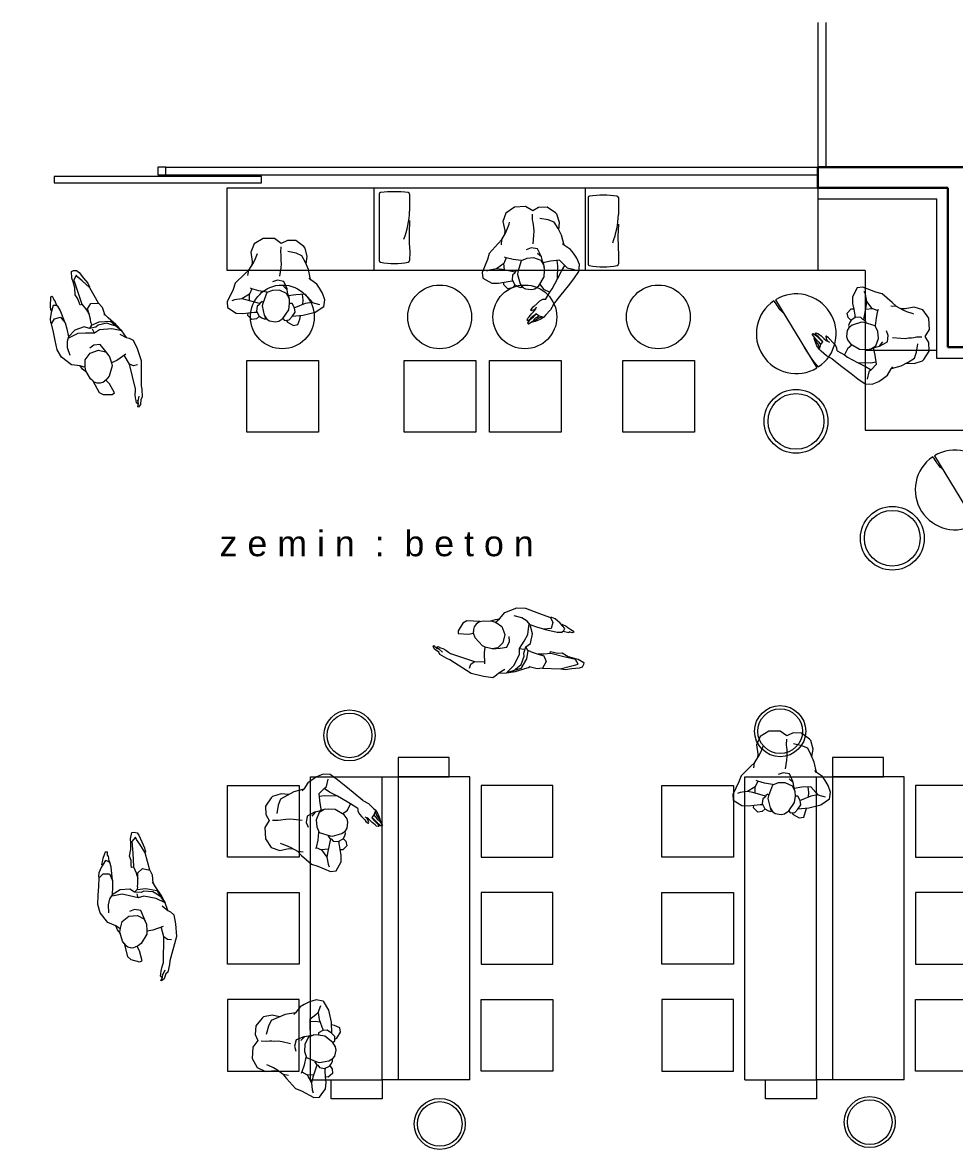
# Model space of a CAD drawing. Header units: millimetres. Extents: x 5429406 to 5440208, y -620941 to -619789.
# Drawn here: x 5438528 to 5439112, y -620496 to -619790 of the extents above; entities that cross this region are included whole.
import ezdxf

# ---------------------------------------------------------------- set-up
doc = ezdxf.new("R2010")
doc.units = ezdxf.units.MM
doc.header["$LTSCALE"] = 0.05
for name, color, linetype, lineweight in [('A-ALÇIPAN', 30, 'Continuous', 30), ('f_nitelikli cam', 4, 'Continuous', 9), ('TEFRIS', 251, 'Continuous', 9), ('tefriş', 45, 'Continuous', 18)]:
    doc.layers.add(name, color=color, linetype=linetype, lineweight=lineweight)
doc.layers.add('DUVAR', color=255, linetype='Continuous')
doc.styles.get("Standard").update_dxf_attribs({"font": 'arial.ttf'})

# ---------------------------------------------------------------- blocks, each defined once
blk = doc.blocks.new('*U31')
blk.add_lwpolyline([(149.66, -7.69), (19.66, -7.69), (19.66, -3.69), (149.66, -3.69)], close=True)
for points in [[(-50.34, -13.69), (-45.34, -13.69), (-45.34, -8.69), (-50.34, -8.69)], [(89.66, -13.69), (84.66, -13.69), (84.66, -8.69), (89.66, -8.69)]]:
    blk.add_lwpolyline(points)
blk = doc.blocks.new('ADSAFDF')
for p, q in [((21250.72, -21271.44), (21244.84, -21273.65)), ((21247.31, -21273.41), (21256.11, -21270.2)), ((21251.87, -21271.84), (21249.58, -21273.94)), ((21256.11, -21270.2), (21250.72, -21271.44)), ((21256.11, -21270.2), (21251.87, -21271.84)), ((21256.11, -21270.2), (21251.9, -21275.08)), ((21261.17, -21269.76), (21256.11, -21270.2)), ((21256.11, -21270.2), (21256.11, -21270.2)), ((21257.32, -21272.41), (21261.02, -21269.79)), ((21261.02, -21269.79), (21262.34, -21268.38)), ((21262.34, -21268.38), (21264.66, -21266.77)), ((21264.66, -21266.77), (21270.38, -21267.22)), ((21270.38, -21267.22), (21278.27, -21268.63)), ((21278.27, -21268.63), (21292.07, -21276.4)), ((21279.43, -21271.97), (21278.76, -21274.43)), ((21208.12, -21279.52), (21208.21, -21278.1)), ((21208.21, -21278.1), (21209.1, -21276.46)), ((21209.1, -21276.46), (21210.96, -21275.72)), ((21210.96, -21275.72), (21215.46, -21274.95)), ((21213.19, -21277.78), (21211.6, -21278.1)), ((21211.6, -21278.1), (21213.58, -21281.03)), ((21216.44, -21276.64), (21213.19, -21277.78)), ((21215.46, -21274.95), (21219.5, -21274.25)), ((21222.66, -21274.59), (21216.44, -21276.64)), ((21219.5, -21274.25), (21222.21, -21274.4)), ((21233.74, -21274.44), (21222.66, -21274.59)), ((21231.71, -21278.77), (21233.74, -21274.44)), ((21233.5, -21282.16), (21231.71, -21278.77)), ((21233.74, -21274.44), (21237.08, -21273.82)), ((21233.74, -21274.44), (21233.74, -21274.44)), ((21237.08, -21273.82), (21242.15, -21274.74)), ((21242.55, -21274.44), (21241.72, -21275.08)), ((21244.84, -21273.65), (21242.55, -21274.44)), ((21244.26, -21279.78), (21247.31, -21273.41)), ((21247.36, -21276), (21245.7, -21281.37)), ((21249.58, -21273.94), (21247.36, -21276)), ((21251.9, -21275.08), (21248.72, -21282.18)), ((21270.07, -21275.17), (21270.71, -21281.97)), ((21276.56, -21276.22), (21270.08, -21276.47)), ((21278.76, -21274.43), (21276.56, -21276.22)), ((21291.99, -21280.36), (21276.56, -21276.22)), ((21292.07, -21276.4), (21294.15, -21277.14)), ((21294.15, -21277.14), (21298.59, -21279.39)), ((21211.87, -21281.41), (21208.12, -21279.52)), ((21214.4, -21281.81), (21211.87, -21281.41)), ((21213.58, -21281.03), (21220.83, -21282.23)), ((21218.22, -21282.74), (21214.4, -21281.81)), ((21222.1, -21284.65), (21218.22, -21282.74)), ((21220.83, -21282.23), (21229.2, -21283.88)), ((21225.05, -21284.42), (21222.1, -21284.65)), ((21227.42, -21284.84), (21225.05, -21284.42)), ((21229.35, -21285.13), (21227.42, -21284.84)), ((21229.2, -21283.88), (21233.41, -21283.22)), ((21229.46, -21283.94), (21229.35, -21285.13)), ((21233.41, -21283.22), (21236.95, -21283.08)), ((21236.95, -21283.08), (21233.5, -21282.16)), ((21240.16, -21283.84), (21236.95, -21283.08)), ((21241.95, -21284.56), (21240.16, -21283.84)), ((21241.95, -21284.56), (21243.7, -21285.09)), ((21243.7, -21285.09), (21244.26, -21279.78)), ((21243.7, -21285.09), (21244.9, -21287.18)), ((21246.08, -21283.28), (21244.9, -21287.18)), ((21245.7, -21281.37), (21246.08, -21283.28)), ((21248.87, -21285.9), (21246.16, -21285.76)), ((21248.87, -21285.9), (21246.26, -21290.71)), ((21248.72, -21282.18), (21248.87, -21285.9)), ((21261.09, -21285.56), (21256.91, -21286.27)), ((21259.55, -21288.99), (21262.45, -21285.61)), ((21265.93, -21284.81), (21261.09, -21285.56)), ((21262.45, -21285.61), (21265.93, -21284.81)), ((21265.93, -21284.81), (21270.4, -21285.65)), ((21270.71, -21281.97), (21270.4, -21285.65)), ((21270.4, -21285.65), (21272.22, -21286.27)), ((21270.4, -21285.65), (21272.22, -21286.27)), ((21293.14, -21281.16), (21291.99, -21280.36)), ((21294.94, -21282.28), (21293.14, -21281.16)), ((21296.85, -21283.22), (21294.94, -21282.28)), ((21298.45, -21283.71), (21296.85, -21283.22)), ((21296.96, -21280.9), (21299.5, -21282.98)), ((21299.97, -21284.33), (21298.45, -21283.71)), ((21298.59, -21279.39), (21299.34, -21280.85)), ((21300.95, -21283.37), (21298.95, -21282.68)), ((21299.34, -21280.85), (21302.01, -21282.61)), ((21299.5, -21282.98), (21300.89, -21283.78)), ((21300.89, -21283.78), (21299.97, -21284.33)), ((21302.61, -21284.81), (21300.95, -21283.37)), ((21302.01, -21282.61), (21302.97, -21284.45)), ((21302.97, -21284.45), (21302.61, -21284.81)), ((21242.29, -21289.55), (21241.25, -21295.64)), ((21244.9, -21287.18), (21242.29, -21289.55)), ((21246.26, -21290.71), (21244.1, -21295.01)), ((21256.91, -21286.27), (21255.34, -21289.95)), ((21255.34, -21289.95), (21255.73, -21293.12)), ((21258.55, -21294.26), (21259.55, -21288.99)), ((21272.22, -21286.27), (21276.95, -21291.08)), ((21276.95, -21291.08), (21278.18, -21294)), ((21281.34, -21293.15), (21278.18, -21294)), ((21287.82, -21293.14), (21281.34, -21293.15)), ((21287.83, -21294.99), (21287.82, -21293.14)), ((21215.72, -21297.85), (21216.39, -21297.67)), ((21215.75, -21298.62), (21215.72, -21297.85)), ((21217.38, -21299.56), (21215.75, -21298.62)), ((21216.39, -21297.67), (21218.32, -21298.05)), ((21219.31, -21300.9), (21217.38, -21299.56)), ((21218.32, -21298.05), (21218.67, -21297.58)), ((21218.67, -21297.58), (21222.07, -21298.04)), ((21221.87, -21298.76), (21221.17, -21299.97)), ((21221.17, -21299.97), (21224.32, -21303.28)), ((21223, -21297.63), (21221.87, -21298.76)), ((21222.07, -21298.04), (21223, -21297.63)), ((21225.83, -21297.52), (21223, -21297.63)), ((21234.38, -21298.82), (21225.83, -21297.52)), ((21228.88, -21303.36), (21229.7, -21299.63)), ((21229.7, -21299.63), (21234.38, -21298.82)), ((21234.38, -21298.82), (21238.13, -21299.78)), ((21238.13, -21299.78), (21242.97, -21301.15)), ((21241.25, -21295.64), (21242.97, -21301.15)), ((21243.88, -21300.23), (21243.72, -21301.49)), ((21244.1, -21295.01), (21243.88, -21300.23)), ((21260.69, -21299.16), (21258.55, -21294.26)), ((21264.5, -21301.33), (21260.69, -21299.16)), ((21275.37, -21301.08), (21276.91, -21299.74)), ((21276.91, -21299.74), (21278.04, -21297.86)), ((21278.04, -21297.86), (21278.31, -21296.23)), ((21278.18, -21294), (21278.24, -21295.02)), ((21278.31, -21296.23), (21278.24, -21295.02)), ((21282.85, -21301.42), (21285.2, -21299.84)), ((21285.2, -21299.84), (21287.83, -21294.99)), ((21220.41, -21301.51), (21219.31, -21300.9)), ((21223.27, -21302.77), (21220.41, -21301.51)), ((21224.32, -21303.28), (21227.59, -21305.81)), ((21227.59, -21305.81), (21229.65, -21306.6)), ((21230.68, -21306.54), (21228.88, -21303.36)), ((21229.65, -21306.6), (21230.68, -21306.54)), ((21235.92, -21307.95), (21230.68, -21306.54)), ((21242.97, -21301.15), (21245.13, -21303.35)), ((21245.13, -21303.35), (21248.45, -21305.16)), ((21248.45, -21305.16), (21253.36, -21306.14)), ((21262.43, -21303.81), (21259.24, -21308.03)), ((21264.97, -21301.5), (21262.43, -21303.81)), ((21265.04, -21303.37), (21262.43, -21303.81)), ((21266.98, -21302.22), (21264.5, -21301.33)), ((21267.82, -21302.2), (21265.04, -21303.37)), ((21272.66, -21302.09), (21266.98, -21302.22)), ((21274.45, -21301.41), (21272.66, -21302.09)), ((21274.45, -21301.41), (21282.85, -21301.42)), ((21274.47, -21301.42), (21275.37, -21301.08)), ((21240.99, -21309.68), (21235.92, -21307.95)), ((21246.55, -21311.44), (21240.99, -21309.68)), ((21252.06, -21311.3), (21246.55, -21311.44)), ((21259.24, -21308.03), (21252.06, -21311.3))]:
    blk.add_line(p, q)
blk = doc.blocks.new('insanplanoturan2')
for p, q in [((-4.35, 28), (-8.09, 30.21)), ((-1.54, 25.72), (-5.35, 20.45)), ((-3.59, 26.87), (-4.35, 28)), ((1.11, 27.39), (-1.54, 25.72)), ((3.27, 27.84), (1.11, 27.39)), ((7, 27.12), (3.27, 27.84)), ((8.63, 26), (7, 27.12)), ((10.14, 23.59), (8.63, 26)), ((10.17, 25.88), (9.26, 25.73)), ((9.26, 25.73), (9.56, 24.52)), ((11.39, 17.65), (10.14, 23.59)), ((11.6, 25.19), (10.17, 25.88)), ((13.37, 24.07), (11.6, 25.19)), ((13.24, 24.16), (15.05, 25.76)), ((14.98, 20.87), (13.37, 24.07)), ((16.27, 21.48), (14.74, 21.5)), ((15.05, 25.76), (17.91, 26.13)), ((20.07, 21.81), (16.27, 21.48)), ((17.91, 26.13), (20.4, 23.48)), ((23.66, 22.17), (20.07, 21.81)), ((20.4, 23.48), (20.2, 21.81)), ((27.76, 21.89), (23.66, 22.17)), ((33.11, 18.44), (27.76, 21.89)), ((-27.28, 18.74), (-27.93, 14.41)), ((-27.93, 14.41), (-26.55, 10.2)), ((-27.28, 18.74), (-27.28, 18.74)), ((-19.98, 15.91), (-24.48, 17.29)), ((-18.79, 14.34), (-19.98, 15.91)), ((-15.71, 10.73), (-18.79, 14.34)), ((-14.03, 17.26), (-14.37, 14.2)), ((-14.37, 14.2), (-14.05, 10.87)), ((-5.35, 20.45), (-5.85, 16.43)), ((-5.85, 16.43), (-5.83, 13.53)), ((-5.85, 14.49), (-5.54, 12.71)), ((8.41, 9.37), (10.99, 16.09)), ((11.39, 14.95), (10.64, 15.16)), ((10.99, 16.09), (11.39, 17.65)), ((11.39, 14.95), (12.59, 15.84)), ((12.59, 15.84), (12.97, 16.66)), ((12.94, 16.13), (20.72, 13.88)), ((12.97, 16.66), (14.48, 17.79)), ((14.48, 17.79), (14.98, 20.87)), ((14.98, 20.87), (14.98, 20.87)), ((19.31, 14.28), (19.29, 10.2)), ((28.65, 13.7), (30.45, 14.23)), ((29.4, 7.03), (33.27, 14.87)), ((33.27, 14.87), (33.11, 18.44)), ((-26.55, 10.2), (-24.71, 6.99)), ((-15.71, 10.73), (-9.91, 10.95)), ((-9.91, 10.95), (-5.08, 11.6)), ((-5.83, 13.53), (-4.08, 10.14)), ((-5.54, 12.71), (-4.92, 10.26)), ((-4.92, 10.26), (-4.51, 7.82)), ((-4.51, 7.82), (-2.1, 5.49)), ((-4.51, 7.82), (-4.46, 7.27)), ((-4.46, 7.27), (-2.36, 2.53)), ((-4.08, 10.14), (0.35, 8.04)), ((0.35, 8.04), (4.73, 8.08)), ((4.73, 8.08), (8.41, 9.37)), ((8.28, 9.05), (13.28, 8.1)), ((13.28, 8.1), (17.61, 6.77)), ((17.61, 6.77), (19.29, 10.2)), ((19.29, 10.2), (24.16, 13.11)), ((20.72, 13.88), (24.16, 13.11)), ((24.16, 13.11), (28.65, 13.7)), ((-24.71, 6.99), (-23.11, 4.46)), ((-23.11, 4.46), (-19.37, 1.75)), ((-19.37, 1.75), (-18.3, 0.57)), ((-19.26, 1.62), (-18.03, -4.75)), ((-2.36, 2.53), (1.56, 1.75)), ((1.56, 1.75), (4.62, 2.65)), ((17.61, 6.77), (18.58, 6.35)), ((22.01, -2.61), (28.03, 3.22)), ((28.03, 3.22), (29.4, 7.03)), ((-18.03, -4.75), (-16.17, -9.13)), ((-0.81, -6.09), (-1.17, -8.58)), ((0.13, -0.8), (-0.81, -6.09)), ((19.46, -4.88), (16.82, -8.79)), ((20, -1.56), (19.46, -4.88)), ((19.46, -4.88), (22.01, -2.61)), ((-16.62, -8.22), (-17.35, -12.82)), ((-17.35, -12.82), (-16.11, -18.21)), ((-16.17, -9.13), (-14.03, -13.42)), ((-14.03, -13.42), (-10.4, -15.06)), ((-1.17, -8.58), (-1.05, -10.85)), ((-1.05, -10.85), (-1.05, -12.66)), ((-1.05, -12.66), (-1.01, -14.11)), ((-1.01, -14.11), (-0.73, -15.8)), ((15.63, -11.06), (14.16, -14.24)), ((16.82, -8.79), (15.63, -11.06)), ((17.24, -10.34), (17.46, -7.85)), ((17.93, -16.07), (17.24, -10.34)), ((-16.11, -18.21), (-15.32, -19.11)), ((-15.32, -19.11), (-10.35, -22.99)), ((-10.4, -15.06), (-5.21, -16.27)), ((-0.73, -15.8), (-0.99, -19.23)), ((14.16, -14.24), (13.76, -15.31)), ((15.74, -21.26), (17.93, -16.07)), ((-10.35, -22.99), (-5, -23.15)), ((-5, -23.15), (-1.15, -21.36)), ((-1.15, -21.36), (3.07, -24.4)), ((3.07, -24.4), (10.13, -24.5)), ((10.13, -24.5), (15.74, -21.26))]:
    blk.add_line(p, q)
for points in [[(-8.09, 30.21), (-10.88, 29.66), (-12.15, 26.27), (-12.64, 24.24)], [(-27.28, 18.74), (-21.76, 22.31), (-14.13, 24.15), (-7.35, 24.57)], [(-1.54, 25.72), (-2.54, 26.97), (-5.37, 26.69), (-7.35, 24.57), (-9.19, 21.89), (-8.9, 19.21), (-7.35, 16.52), (-5.85, 16.43)], [(-19.98, 15.91), (-15.55, 16.66), (-9.47, 19.07), (-8.9, 19.21)]]:
    blk.add_lwpolyline(points)
blk = doc.blocks.new('xccxc')
at = {"rotation": 180}
blk.add_blockref('insanplanoturan2', (220488.91, -31825.14), dxfattribs=at)
blk = doc.blocks.new('dada')
for p, q in [((219973.43, -31806.86), (219967.82, -31810.1)), ((219980.49, -31806.97), (219973.43, -31806.86)), ((219984.71, -31810.01), (219980.49, -31806.97)), ((219988.56, -31808.22), (219984.71, -31810.01)), ((219993.91, -31808.37), (219988.56, -31808.22)), ((219998.88, -31812.26), (219993.91, -31808.37)), ((219967.82, -31810.1), (219965.63, -31815.29)), ((219965.63, -31815.29), (219966.32, -31821.02)), ((219969.4, -31817.13), (219969.8, -31816.05)), ((219984.28, -31815.56), (219984.55, -31812.14)), ((219984.57, -31817.26), (219984.28, -31815.56)), ((219993.96, -31816.3), (219988.77, -31815.1)), ((219999.67, -31813.16), (219998.88, -31812.26)), ((220000.91, -31818.54), (219999.67, -31813.16)), ((219964.1, -31826.49), (219966.74, -31822.57)), ((219966.32, -31821.02), (219966.1, -31823.52)), ((219966.74, -31822.57), (219967.93, -31820.3)), ((219967.93, -31820.3), (219969.4, -31817.13)), ((219984.36, -31825.28), (219984.72, -31822.78)), ((219984.6, -31818.7), (219984.57, -31817.26)), ((219984.6, -31820.52), (219984.6, -31818.7)), ((219984.72, -31822.78), (219984.6, -31820.52)), ((219997.59, -31817.95), (219993.96, -31816.3)), ((219999.73, -31822.23), (219997.59, -31817.95)), ((220001.59, -31826.62), (219999.73, -31822.23)), ((220000.18, -31823.15), (220000.91, -31818.54)), ((219961.55, -31828.75), (219955.53, -31834.58)), ((219964.1, -31826.49), (219961.55, -31828.75)), ((219963.56, -31829.8), (219964.1, -31826.49)), ((219983.43, -31830.57), (219984.36, -31825.28)), ((220002.81, -31832.98), (220001.59, -31826.62)), ((219955.53, -31834.58), (219954.16, -31838.39)), ((219981.99, -31833.12), (219978.94, -31834.02)), ((219985.92, -31833.89), (219981.99, -31833.12)), ((219988.07, -31839.19), (219985.66, -31836.85)), ((219988.02, -31838.63), (219985.92, -31833.89)), ((220002.93, -31833.11), (220001.86, -31831.93)), ((220006.66, -31835.82), (220002.93, -31833.11)), ((220008.27, -31838.35), (220006.66, -31835.82)), ((219954.16, -31838.39), (219950.29, -31846.24)), ((219959.4, -31844.48), (219954.91, -31845.07)), ((219964.26, -31841.56), (219959.4, -31844.48)), ((219962.84, -31845.25), (219959.4, -31844.48)), ((219964.25, -31845.64), (219964.26, -31841.56)), ((219965.95, -31838.14), (219964.26, -31841.56)), ((219965.95, -31838.14), (219964.98, -31837.71)), ((219970.28, -31839.47), (219965.95, -31838.14)), ((219975.28, -31840.42), (219970.28, -31839.47)), ((219975.15, -31840.74), (219972.56, -31847.46)), ((219978.82, -31839.44), (219975.15, -31840.74)), ((219983.21, -31839.4), (219978.82, -31839.44)), ((219987.64, -31841.51), (219983.21, -31839.4)), ((219989.39, -31844.89), (219987.64, -31841.51)), ((219988.07, -31839.19), (219988.02, -31838.63)), ((219988.47, -31841.63), (219988.07, -31839.19)), ((219989.1, -31844.08), (219988.47, -31841.63)), ((219993.46, -31842.32), (219988.64, -31842.96)), ((219989.4, -31845.86), (219989.1, -31844.08)), ((219999.27, -31842.1), (219993.46, -31842.32)), ((219997.93, -31845.57), (219997.61, -31842.23)), ((219999.27, -31842.1), (220002.34, -31845.71)), ((220010.11, -31841.56), (220008.27, -31838.35)), ((220011.49, -31845.77), (220010.11, -31841.56)), ((219950.29, -31846.24), (219950.45, -31849.81)), ((219950.45, -31849.81), (219955.8, -31853.26)), ((219954.91, -31845.07), (219953.11, -31845.59)), ((219970.62, -31847.5), (219962.84, -31845.25)), ((219969.08, -31849.16), (219968.58, -31852.23)), ((219970.59, -31848.03), (219969.08, -31849.16)), ((219970.97, -31847.21), (219970.59, -31848.03)), ((219972.17, -31846.32), (219970.97, -31847.21)), ((219972.17, -31846.32), (219972.92, -31846.53)), ((219972.56, -31847.46), (219972.17, -31849.01)), ((219972.17, -31849.01), (219973.41, -31854.95)), ((219988.91, -31851.81), (219989.4, -31847.79)), ((219989.4, -31847.79), (219989.39, -31844.89)), ((219997.01, -31853.72), (219997.93, -31845.57)), ((219997.01, -31853.72), (219999.97, -31848.98)), ((219999.97, -31848.98), (220002.34, -31845.71)), ((220002.34, -31845.71), (220003.54, -31847.27)), ((220003.54, -31847.27), (220008.04, -31848.65)), ((220007.38, -31854.47), (220010.84, -31850.1)), ((220010.84, -31850.1), (220011.49, -31845.77)), ((220010.84, -31850.1), (220010.84, -31850.1)), ((219955.8, -31853.26), (219959.9, -31853.53)), ((219959.9, -31853.53), (219963.48, -31853.17)), ((219963.15, -31854.85), (219963.36, -31853.18)), ((219965.64, -31857.49), (219963.15, -31854.85)), ((219963.48, -31853.17), (219967.29, -31852.84)), ((219968.51, -31857.12), (219965.64, -31857.49)), ((219967.29, -31852.84), (219968.82, -31852.87)), ((219970.32, -31855.52), (219968.51, -31857.12)), ((219968.58, -31852.23), (219970.19, -31855.43)), ((219968.58, -31852.23), (219968.58, -31852.23)), ((219970.19, -31855.43), (219971.96, -31856.56)), ((219971.96, -31856.56), (219973.39, -31857.25)), ((219973.39, -31857.25), (219974.3, -31857.1)), ((219973.41, -31854.95), (219974.93, -31857.36)), ((219974.3, -31857.1), (219974, -31855.88)), ((219974.93, -31857.36), (219976.56, -31858.48)), ((219976.56, -31858.48), (219980.28, -31859.2)), ((219982.44, -31858.76), (219985.09, -31857.09)), ((219985.09, -31857.09), (219988.91, -31851.81)), ((219985.8, -31856.21), (219987.9, -31859.37)), ((219993.17, -31859.66), (219997.01, -31853.72)), ((219998.72, -31863.72), (220003.67, -31858.47)), ((220003.67, -31858.47), (220007.38, -31854.47)), ((219980.28, -31859.2), (219982.44, -31858.76)), ((219987.9, -31859.37), (219991.64, -31861.58)), ((219988.57, -31865.91), (219991.64, -31861.58)), ((219991.64, -31861.58), (219993.17, -31859.66)), ((219993.34, -31869.51), (219998.72, -31863.72)), ((219980.08, -31870.45), (219978.82, -31871.79)), ((219978.82, -31871.79), (219978.86, -31872.05)), ((219978.86, -31872.05), (219979.15, -31872.17)), ((219979.15, -31872.17), (219981.22, -31871.84)), ((219981.05, -31869.82), (219980.08, -31870.45)), ((219980.27, -31873.42), (219981.5, -31872.16)), ((219983.16, -31868.07), (219981.05, -31869.82)), ((219981.22, -31871.84), (219982.18, -31871.28)), ((219981.5, -31872.16), (219982.18, -31871.28)), ((219982.18, -31871.28), (219982.73, -31870.18)), ((219984.86, -31866.77), (219983.16, -31868.07)), ((219986.8, -31865.87), (219984.86, -31866.77)), ((219988.57, -31865.91), (219986.8, -31865.87)), ((219991.22, -31872.75), (219987.88, -31875.86)), ((219993.34, -31869.51), (219991.22, -31872.75)), ((219976.27, -31878.1), (219976.66, -31876.87)), ((219976.41, -31878.38), (219976.27, -31878.1)), ((219976.79, -31878.46), (219976.41, -31878.38)), ((219976.48, -31879.78), (219978.12, -31877.92)), ((219976.62, -31880.37), (219976.48, -31879.78)), ((219976.66, -31876.87), (219977.52, -31876.06)), ((219977.86, -31877.77), (219976.79, -31878.46)), ((219979.16, -31879.29), (219976.88, -31880.62)), ((219977.52, -31876.06), (219978.45, -31875.03)), ((219978.67, -31877.01), (219977.86, -31877.77)), ((219978.12, -31877.92), (219979.05, -31877.16)), ((219978.45, -31875.03), (219979.15, -31874.38)), ((219980.13, -31875.83), (219978.67, -31877.01)), ((219979.05, -31877.16), (219980.26, -31876.22)), ((219979.15, -31874.38), (219980.27, -31873.42)), ((219981.04, -31877.69), (219979.16, -31879.29)), ((219981.25, -31878.56), (219979.16, -31879.29)), ((219979.44, -31879.52), (219979.16, -31879.29)), ((219981.03, -31879.23), (219979.44, -31879.52)), ((219982.07, -31874.36), (219980.13, -31875.83)), ((219980.26, -31876.22), (219981.28, -31875.32)), ((219984.29, -31878.28), (219981.03, -31879.23)), ((219982.21, -31876.84), (219981.04, -31877.69)), ((219983.47, -31877.43), (219981.25, -31878.56)), ((219981.28, -31875.32), (219982.23, -31874.56)), ((219982.23, -31874.56), (219982.07, -31874.36)), ((219982.21, -31876.84), (219983.86, -31875.88)), ((219982.23, -31874.56), (219983.86, -31875.88)), ((219985.17, -31876.82), (219983.47, -31877.43)), ((219983.86, -31875.88), (219986.68, -31877.05)), ((219986.68, -31877.05), (219984.29, -31878.28)), ((219985.98, -31876.82), (219985.17, -31876.82)), ((219987.88, -31875.86), (219986.68, -31877.05)), ((219976.88, -31880.62), (219976.62, -31880.37))]:
    blk.add_line(p, q)
blk = doc.blocks.new('asdffadsf')
at = {"layer": 'tefriş'}
blk.add_line((5433363.58, -614780.78), (5433389.49, -614823.54), dxfattribs=at)
for start, end in [(124.12015, 301.2122), (303.62102, 121.2122)]:
    blk.add_arc((5433376.54, -614802.16), 25, start, end, dxfattribs=at)
blk.add_open_spline([(5433368.81, -614789.41), (5433367.75, -614788.4), (5433365.61, -614786.34), (5433364, -614783.32), (5433362.79, -614781.8), (5433362.51, -614781.47)], degree=3, knots=[0, 0, 0, 0, 4.350659, 8.849507, 10.159994, 10.159994, 10.159994, 10.159994], dxfattribs=at)
blk.add_spline([(5433390.38, -614822.98), (5433388.05, -614820.1), (5433381.72, -614810.72)], degree=3, dxfattribs=at)

msp = doc.modelspace()

# ---------------------------------------------------------------- linework, layer by layer
at = {"layer": 'A-ALÇIPAN', "transparency": 33554541}
for p, q in [((5439922.99, -619880.16, -245.25), (5439026.49, -619880.16, -245.25)), ((5439026.49, -619880.16, -245.25), (5439026.49, -619893.16, -245.25)), ((5439026.49, -619893.16, -245.25), (5439107.99, -619893.16, -245.25)), ((5439107.99, -619893.16, -245.25), (5439107.99, -619993.16, -245.25)), ((5439107.99, -619993.16, -245.25), (5439237.99, -619993.16, -245.25))]:
    msp.add_line(p, q, dxfattribs=at)
at = {"layer": 'f_nitelikli cam', "transparency": 33554541}
for p, q in [((5438617.6, -619880.16, -245.25), (5439026.49, -619880.16, -245.25)), ((5438617.6, -619885.16, -245.25), (5439026.49, -619885.16, -245.25))]:
    msp.add_line(p, q, dxfattribs=at)
at = {"layer": 'f_nitelikli cam', "transparency": 33554541, "elevation": -245.25}
for points in [[(5439026.49, -619789.56), (5439026.49, -619880.16)], [(5439031.49, -619789.56), (5439031.49, -619880.16)], [(5438617.6, -619885.16), (5438617.6, -619880.16)]]:
    msp.add_lwpolyline(points, dxfattribs=at)
at = {"layer": 'TEFRIS', "linetype": 'ByBlock', "transparency": 33554541}
for centre in [(5438690.64, -619974.17), (5438789.29, -619974.17), (5438842.73, -619974.17), (5438926.37, -619974.17)]:
    msp.add_circle(centre, 20, dxfattribs=at)
at = {"layer": 'tefriş', "linetype": 'ByBlock', "transparency": 33554541}
for p, q in [((5438655.99, -619945.16, -245.25), (5438655.99, -619893.16, -245.25)), ((5438655.99, -619893.16, -245.25), (5439026.49, -619893.16, -245.25)), ((5438748.2, -619945.16, -245.25), (5438748.2, -619893.16, -245.25)), ((5438880.57, -619893.16, -245.25), (5438880.57, -619945.16, -245.25)), ((5438751.45, -619896.95), (5438751.45, -619938.83)), ((5438770.42, -619897.17), (5438770.42, -619907.82)), ((5438882.38, -619899.14), (5438882.38, -619941.02)), ((5438901.36, -619899.36), (5438901.36, -619910.01)), ((5439026.49, -619900.16, -245.25), (5439100.99, -619900.16, -245.25)), ((5439026.49, -619900.16, -245.25), (5439026.49, -619945.16, -245.25)), ((5439100.99, -620000.16, -245.25), (5439100.99, -619900.16, -245.25)), ((5438770.45, -619913.73), (5438770.14, -619921.5)), ((5438770.14, -619921.5), (5438770.27, -619927.93)), ((5438901.38, -619915.92), (5438901.07, -619923.69)), ((5438770.27, -619927.93), (5438770.51, -619933.35)), ((5438901.07, -619923.69), (5438901.21, -619930.13)), ((5438770.51, -619933.35), (5438770.45, -619938.79)), ((5438901.21, -619930.13), (5438901.45, -619935.54)), ((5438901.45, -619935.54), (5438901.38, -619940.98)), ((5439055.99, -619945.16, -245.25), (5438655.99, -619945.16, -245.25)), ((5439055.99, -619945.16, -245.25), (5439055.99, -620045.16, -245.25)), ((5439100.99, -619995.16, -245.25), (5439055.99, -619995.16, -245.25)), ((5439244.99, -620000.16, -245.25), (5439100.99, -620000.16, -245.25)), ((5439055.99, -620045.16, -245.25), (5439289.99, -620045.16, -245.25))]:
    msp.add_line(p, q, dxfattribs=at)
at = {"layer": 'tefriş', "color": 87, "transparency": 33554541}
msp.add_line((5439026.49, -619893.16, -245.25), (5439026.49, -619900.16, -245.25), dxfattribs=at)
at = {"layer": 'tefriş', "transparency": 33554541}
for p, q in [((5438795.27, -620262.56, -245.25), (5438795.27, -620250.56, -245.25)), ((5439067.55, -620262.56, -245.25), (5439067.55, -620250.56, -245.25)), ((5438708.27, -620262.56, -245.25), (5438753.27, -620262.56, -245.25)), ((5438708.27, -620262.56, -245.25), (5438753.27, -620262.56, -245.25)), ((5438708.27, -620262.56, -245.25), (5438753.27, -620262.56, -245.25)), ((5438708.27, -620452.56, -245.25), (5438708.27, -620262.56, -245.25)), ((5438708.27, -620262.56, -245.25), (5438753.27, -620262.56, -245.25)), ((5438708.27, -620449.56, -245.25), (5438708.27, -620263.56, -245.25)), ((5438753.27, -620452.56, -245.25), (5438753.27, -620262.56, -245.25)), ((5438753.27, -620452.56, -245.25), (5438753.27, -620262.56, -245.25)), ((5438808.27, -620262.56, -245.25), (5438763.27, -620262.56, -245.25)), ((5438808.27, -620262.56, -245.25), (5438763.27, -620262.56, -245.25)), ((5438808.27, -620262.56, -245.25), (5438763.27, -620262.56, -245.25)), ((5438808.27, -620262.56, -245.25), (5438763.27, -620262.56, -245.25)), ((5438808.27, -620452.56, -245.25), (5438808.27, -620262.56, -245.25)), ((5438808.27, -620449.56, -245.25), (5438808.27, -620263.56, -245.25)), ((5438980.55, -620262.56, -245.25), (5439025.55, -620262.56, -245.25)), ((5438980.55, -620262.56, -245.25), (5439025.55, -620262.56, -245.25)), ((5438980.55, -620262.56, -245.25), (5439025.55, -620262.56, -245.25)), ((5438980.55, -620452.56, -245.25), (5438980.55, -620262.56, -245.25)), ((5438980.55, -620262.56, -245.25), (5439025.55, -620262.56, -245.25)), ((5438980.55, -620449.56, -245.25), (5438980.55, -620263.56, -245.25)), ((5439025.55, -620452.56, -245.25), (5439025.55, -620262.56, -245.25)), ((5439025.55, -620452.56, -245.25), (5439025.55, -620262.56, -245.25)), ((5439080.55, -620262.56, -245.25), (5439035.55, -620262.56, -245.25)), ((5439080.55, -620262.56, -245.25), (5439035.55, -620262.56, -245.25)), ((5439080.55, -620262.56, -245.25), (5439035.55, -620262.56, -245.25)), ((5439080.55, -620262.56, -245.25), (5439035.55, -620262.56, -245.25)), ((5439080.55, -620452.56, -245.25), (5439080.55, -620262.56, -245.25)), ((5439080.55, -620449.56, -245.25), (5439080.55, -620263.56, -245.25)), ((5438708.27, -620452.56, -245.25), (5438753.27, -620452.56, -245.25)), ((5438721.27, -620464.56, -245.25), (5438721.27, -620452.56, -245.25)), ((5438721.27, -620452.56, -245.25), (5438753.27, -620452.56, -245.25)), ((5438753.27, -620452.56, -245.25), (5438753.27, -620464.56, -245.25)), ((5438753.27, -620452.56, -245.25), (5438753.27, -620464.56, -245.25)), ((5438808.27, -620452.56, -245.25), (5438763.27, -620452.56, -245.25)), ((5438795.27, -620452.56, -245.25), (5438763.27, -620452.56, -245.25)), ((5438980.55, -620452.56, -245.25), (5439025.55, -620452.56, -245.25)), ((5438993.55, -620464.56, -245.25), (5438993.55, -620452.56, -245.25)), ((5438993.55, -620452.56, -245.25), (5439025.55, -620452.56, -245.25)), ((5439025.55, -620452.56, -245.25), (5439025.55, -620464.56, -245.25)), ((5439025.55, -620452.56, -245.25), (5439025.55, -620464.56, -245.25)), ((5439080.55, -620452.56, -245.25), (5439035.55, -620452.56, -245.25)), ((5439067.55, -620452.56, -245.25), (5439035.55, -620452.56, -245.25))]:
    msp.add_line(p, q, dxfattribs=at)
at = {"layer": 'tefriş', "linetype": 'ByBlock', "transparency": 33554541}
for points in [[(5438668.36, -620046.48), (5438668.36, -620001.48), (5438713.36, -620001.48), (5438713.36, -620046.48)], [(5438767.01, -620046.48), (5438767.01, -620001.48), (5438812.01, -620001.48), (5438812.01, -620046.48)], [(5438820.45, -620046.48), (5438820.45, -620001.48), (5438865.45, -620001.48), (5438865.45, -620046.48)], [(5438904.09, -620046.48), (5438904.09, -620001.48), (5438949.09, -620001.48), (5438949.09, -620046.48)]]:
    msp.add_lwpolyline(points, close=True, dxfattribs=at)
at = {"layer": 'tefriş', "transparency": 33554541, "elevation": -245.25}
for points in [[(5438795.27, -620262.56), (5438795.27, -620250.56), (5438763.27, -620250.56), (5438763.27, -620262.56)], [(5439067.55, -620262.56), (5439067.55, -620250.56), (5439035.55, -620250.56), (5439035.55, -620262.56)], [(5438763.27, -620452.56), (5438753.27, -620452.56), (5438753.27, -620262.56), (5438763.27, -620262.56)], [(5439035.55, -620452.56), (5439025.55, -620452.56), (5439025.55, -620262.56), (5439035.55, -620262.56)], [(5438656.21, -620267.99), (5438701.21, -620267.99), (5438701.21, -620312.99), (5438656.21, -620312.99)], [(5438860.32, -620267.99), (5438815.32, -620267.99), (5438815.32, -620312.99), (5438860.32, -620312.99)], [(5438928.5, -620267.99), (5438973.5, -620267.99), (5438973.5, -620312.99), (5438928.5, -620312.99)], [(5439132.6, -620267.99), (5439087.6, -620267.99), (5439087.6, -620312.99), (5439132.6, -620312.99)], [(5438656.21, -620335.06), (5438701.21, -620335.06), (5438701.21, -620380.06), (5438656.21, -620380.06)], [(5438860.32, -620335.06), (5438815.32, -620335.06), (5438815.32, -620380.06), (5438860.32, -620380.06)], [(5438928.5, -620335.06), (5438973.5, -620335.06), (5438973.5, -620380.06), (5438928.5, -620380.06)], [(5439132.6, -620335.06), (5439087.6, -620335.06), (5439087.6, -620380.06), (5439132.6, -620380.06)], [(5438656.21, -620447.14), (5438701.21, -620447.14), (5438701.21, -620402.14), (5438656.21, -620402.14)], [(5438860.32, -620447.14), (5438815.32, -620447.14), (5438815.32, -620402.14), (5438860.32, -620402.14)], [(5438928.5, -620447.14), (5438973.5, -620447.14), (5438973.5, -620402.14), (5438928.5, -620402.14)], [(5439132.6, -620447.14), (5439087.6, -620447.14), (5439087.6, -620402.14), (5439132.6, -620402.14)], [(5438721.27, -620464.56), (5438721.27, -620452.56), (5438753.27, -620452.56), (5438753.27, -620464.56)], [(5438993.55, -620464.56), (5438993.55, -620452.56), (5439025.55, -620452.56), (5439025.55, -620464.56)]]:
    msp.add_lwpolyline(points, close=True, dxfattribs=at)
at = {"layer": 'tefriş', "linetype": 'ByBlock', "transparency": 33554541}
for centre, radius in [((5439012.7, -620039.68), 20), ((5439012.7, -620039.68), 17.5), ((5439073.08, -620112.98), 20), ((5439073.08, -620112.98), 17.5)]:
    msp.add_circle(centre, radius, dxfattribs=at)
at = {"layer": 'tefriş', "transparency": 33554541}
for centre, radius in [((5439002.78, -620233.96, -245.25), 16), ((5438732.78, -620236.64), 16), ((5438732.78, -620236.64), 14), ((5439002.78, -620233.96, -245.25), 14), ((5438789.37, -620480.28), 16), ((5439058.93, -620479.14), 16), ((5439058.93, -620479.14), 14), ((5438789.37, -620480.28), 14)]:
    msp.add_circle(centre, radius, dxfattribs=at)
at = {"layer": 'tefriş', "linetype": 'ByBlock', "transparency": 33554541}
for centre, radius, start, end in [((5438752.42, -619897.17), 1, 96.72583, 180), ((5438760.92, -619969.25), 73.58, 83.27417, 96.72583), ((5438769.42, -619897.17), 1, 0, 83.27417), ((5438883.36, -619899.36), 1, 96.72583, 180), ((5438891.86, -619971.44), 73.58, 83.27417, 96.72583), ((5438900.36, -619899.36), 1, 0, 83.27417), ((5438717.02, -619906.25), 53.42, 338.86878, 358.32067), ((5438847.96, -619908.44), 53.42, 338.86878, 358.32067), ((5438752.45, -619938.83), 1, 180, 255.18467), ((5438760.84, -619897.48), 43.2, 258.44571, 281.76252), ((5438769.45, -619938.79), 1, 281.63319, 0), ((5438883.38, -619941.02), 1, 180, 255.18467), ((5438891.78, -619899.67), 43.2, 258.44571, 281.76252), ((5438900.38, -619940.98), 1, 281.63319, 0)]:
    msp.add_arc(centre, radius, start, end, dxfattribs=at)

# ---------------------------------------------------------------- block references
at = {"layer": 'f_nitelikli cam', "transparency": 33554541, "xscale": -1, "rotation": 180}
msp.add_blockref('*U31', (5438527.93, -619893.86, -245.25), dxfattribs=at)
at = {"layer": 'tefriş', "linetype": 'ByBlock', "transparency": 33554541}
for name, p, rotation in [('dada', (5217108.36, -604517.68), 4.257695987429049), ('xccxc', (5217755.1, -591377.67), 0.8445475240994589), ('dada', (5451167.71, -398042.02), 275.1141354085227), ('xccxc', (5218072.16, -591686.55, -245.25), 0.8445475240994589), ('xccxc', (5399842.51, -839789.3, -245.25), 88.16892515749052)]:
    msp.add_blockref(name, p, dxfattribs=dict(at, rotation=rotation))
at = {"layer": 'tefriş', "transparency": 33554541}
for name, p, rotation in [('ADSAFDF', (5446775.43, -591047.78), 299.2235009443715), ('ADSAFDF', (5458878.1, -642611.06), 176.8285418313855), ('dada', (5421944.15, -841931.58), 93.90923502213339), ('ADSAFDF', (5453991.97, -594498.66), 284.2694098583591)]:
    msp.add_blockref(name, p, dxfattribs=dict(at, rotation=rotation))
at = {"layer": 'tefriş', "linetype": 'ByBlock', "transparency": 33554541}
for p in [(5636.32, -5182.59), (5735.92, -5280.48)]:
    msp.add_blockref('asdffadsf', p, dxfattribs=at)

# ---------------------------------------------------------------- texts
at = {"layer": 'DUVAR', "transparency": 33554541, "insert": (5438651.34, -620124.48), "char_height": 16.0524, "attachment_point": 7}
msp.add_mtext_dynamic_manual_height_columns('z e m i n  :  b e t o n', width=1669.2448, gutter_width=60, heights=[0], dxfattribs=at)

doc.saveas('drawing.dxf')
